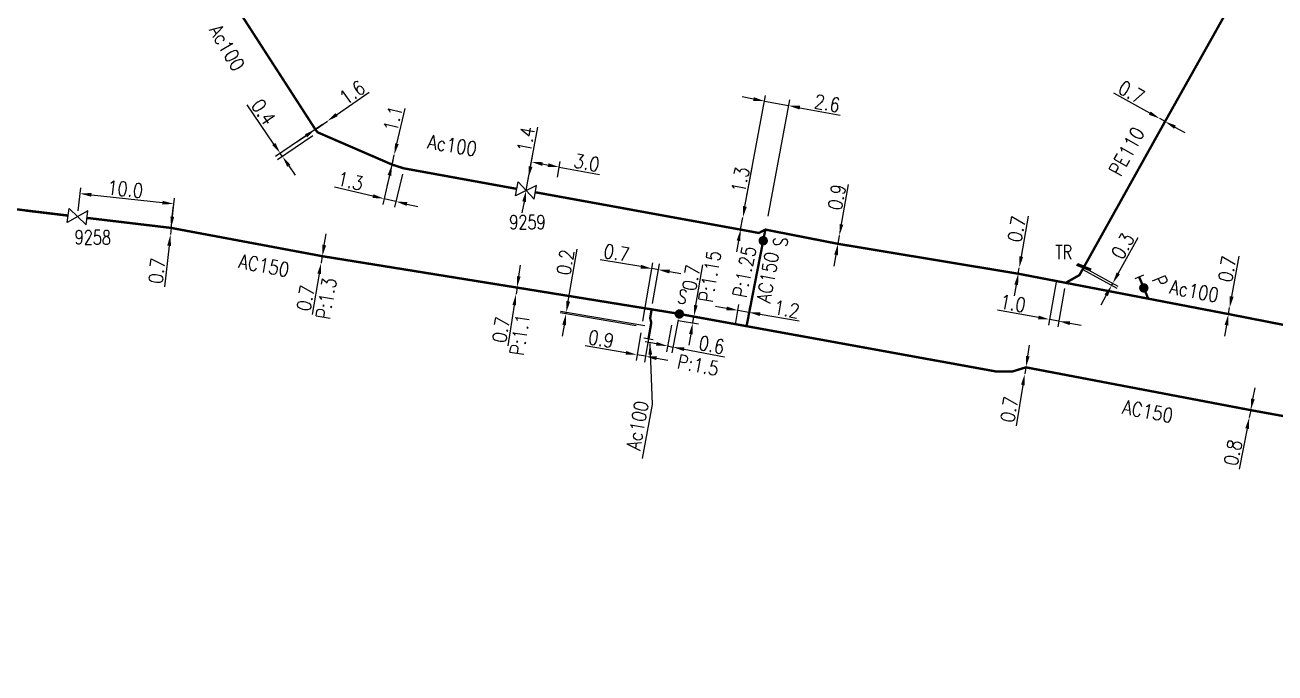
# Model space of a CAD drawing. Header units: millimetres. Extents: x 138988 to 140002, y 128990 to 130001.
# Drawn here: x 139695.7 to 139828.3, y 129604.9 to 129673.6 of the extents above; entities that cross this region are included whole.
import ezdxf
from ezdxf.enums import TextEntityAlignment as Align

# ---------------------------------------------------------------- set-up
doc = ezdxf.new("R2010")
doc.units = ezdxf.units.MM
doc.header["$PDMODE"] = 34
doc.linetypes.add('L_25_AP', pattern=[2000, 1000, 1000])
doc.linetypes.add('L_25_PE', pattern=[2000, 1000, 1000])
doc.layers.get('0').update_dxf_attribs({"linetype": 'CONTINUOUS'})
doc.layers.get('Defpoints').update_dxf_attribs({"linetype": 'CONTINUOUS'})
for name, color, linetype in [('L_150', 1, 'CONTINUOUS'), ('L_300', 7, 'CONTINUOUS'), ('L_340', 7, 'CONTINUOUS')]:
    doc.layers.add(name, color=color, linetype=linetype)
doc.styles.add('G_ROMANS', font='ROMANS.SHX', dxfattribs={"width": 0.75})
doc.styles.get("Standard").update_dxf_attribs({"font": 'romans.shx', "width": 0.85})
doc.dimstyles.get("Standard").update_dxf_attribs({"dimtxt": 1.5, "dimasz": 1.2, "dimexe": 0.625, "dimexo": 0.625, "dimgap": 0.25, "dimtad": 1, "dimdec": 1, "dimzin": 0, "dimdsep": 46, "dimtxsty": 'Standard', "dimcen": -0.5, "dimadec": 0, "dimazin": 0, "dimtfac": 1, "dimtdec": 1, "dimtmove": 0, "dimatfit": 3, "dimfxl": 0, "dimtolj": 1, "dimtzin": 0, "dimarcsym": 0})

# ---------------------------------------------------------------- blocks, each defined once
blk = doc.blocks.new('*D254')
at = {"layer": 'Defpoints', "color": 0, "linetype": 'Continuous', "transparency": 16777216}
for p in [(139711.09, 129651.38), (139711.09, 129651.38), (139711.16, 129652.08)]:
    blk.add_point(p, dxfattribs=at)
at = {"layer": 'L_150', "color": 0, "linetype": 'Continuous', "lineweight": -2, "transparency": 16777216}
for p, q in [((139711.29, 129653.27), (139711.43, 129654.46)), ((139711.16, 129652.08), (139711.09, 129651.38)), ((139710.95, 129650.19), (139710.47, 129645.84))]:
    blk.add_line(p, q, dxfattribs=at)
at = {"layer": 'L_150', "color": 0, "linetype": 'Continuous', "transparency": 16777216}
for points in [[(139711.09, 129653.29), (139711.49, 129653.25), (139711.16, 129652.08)], [(139710.75, 129650.21), (139711.15, 129650.17), (139711.09, 129651.38)]]:
    blk.add_solid(points, dxfattribs=at)
at = {"layer": 'L_150', "color": 0, "linetype": 'Continuous', "transparency": 16777216, "insert": (139709.65, 129647.53), "char_height": 1.5, "attachment_point": 5, "rotation": 83.7044}
blk.add_mtext('\\A1;0.7', dxfattribs=at)
blk = doc.blocks.new('*D255')
at = {"layer": 'Defpoints', "color": 0, "linetype": 'Continuous', "transparency": 16777216}
for p in [(139711.44, 129654.63), (139701.23, 129653.26), (139711.09, 129651.38)]:
    blk.add_point(p, dxfattribs=at)
at = {"layer": 'L_300', "color": 0, "linetype": 'Continuous', "lineweight": -2, "transparency": 16777216}
for p, q in [((139701.3, 129653.88), (139701.57, 129656.34)), ((139702.7, 129655.59), (139710.25, 129654.76)), ((139711.15, 129652), (139711.51, 129655.25))]:
    blk.add_line(p, q, dxfattribs=at)
at = {"layer": 'L_300', "color": 0, "linetype": 'Continuous', "transparency": 16777216}
for points in [[(139702.72, 129655.79), (139702.67, 129655.39), (139701.5, 129655.72)], [(139710.27, 129654.96), (139710.23, 129654.56), (139711.44, 129654.63)]]:
    blk.add_solid(points, dxfattribs=at)
at = {"layer": 'L_300', "color": 0, "linetype": 'Continuous', "transparency": 16777216, "insert": (139706.29, 129656.2), "char_height": 1.5, "attachment_point": 5, "rotation": 353.7044}
blk.add_mtext('\\A1;10.0', dxfattribs=at)
blk = doc.blocks.new('*D256')
at = {"layer": 'Defpoints', "color": 0, "linetype": 'Continuous', "transparency": 16777216}
for p in [(139747.77, 129645.06), (139747.77, 129645.06), (139747.88, 129645.75)]:
    blk.add_point(p, dxfattribs=at)
at = {"layer": 'L_150', "color": 0, "linetype": 'Continuous', "lineweight": -2, "transparency": 16777216}
for p, q in [((139748.06, 129646.94), (139748.25, 129648.13)), ((139747.88, 129645.75), (139747.77, 129645.06)), ((139747.58, 129643.88), (139746.91, 129639.56))]:
    blk.add_line(p, q, dxfattribs=at)
at = {"layer": 'L_150', "color": 0, "linetype": 'Continuous', "transparency": 16777216}
for points in [[(139747.86, 129646.97), (139748.26, 129646.91), (139747.88, 129645.75)], [(139747.39, 129643.91), (139747.78, 129643.85), (139747.77, 129645.06)]]:
    blk.add_solid(points, dxfattribs=at)
at = {"layer": 'L_150', "color": 0, "linetype": 'Continuous', "transparency": 16777216, "insert": (139746.17, 129641.28), "char_height": 1.5, "attachment_point": 5, "rotation": 81.1233}
blk.add_mtext('\\A1;0.7', dxfattribs=at)
blk = doc.blocks.new('*D257')
at = {"layer": 'Defpoints', "color": 0, "linetype": 'Continuous', "transparency": 16777216}
for p in [(139764.39, 129642.37), (139766.09, 129642.79), (139766.53, 129642)]:
    blk.add_point(p, dxfattribs=at)
at = {"layer": 'L_150', "color": 0, "linetype": 'Continuous', "lineweight": -2, "transparency": 16777216}
for p, q in [((139766.86, 129643.87), (139767.6, 129648.18)), ((139765, 129642.26), (139767.15, 129641.89)), ((139766.53, 129642), (139766.65, 129642.69)), ((139766.71, 129642.68), (139767.27, 129642.58)), ((139766.33, 129640.82), (139766.13, 129639.63))]:
    blk.add_line(p, q, dxfattribs=at)
at = {"layer": 'L_150', "color": 0, "linetype": 'Continuous', "transparency": 16777216}
for points in [[(139766.66, 129643.9), (139767.05, 129643.84), (139766.65, 129642.69)], [(139766.13, 129640.85), (139766.53, 129640.78), (139766.53, 129642)]]:
    blk.add_solid(points, dxfattribs=at)
at = {"layer": 'L_150', "color": 0, "linetype": 'Continuous', "transparency": 16777216, "insert": (139766.35, 129646.79), "char_height": 1.5, "attachment_point": 5, "rotation": 80.2026}
blk.add_mtext('\\A1;0.7', dxfattribs=at)
blk = doc.blocks.new('*D258')
at = {"layer": 'Defpoints', "color": 0, "linetype": 'Continuous', "transparency": 16777216}
for p in [(139762.2, 129647.76), (139762.17, 129643.44), (139761.13, 129641.58)]:
    blk.add_point(p, dxfattribs=at)
at = {"layer": 'L_150', "color": 0, "linetype": 'Continuous', "lineweight": -2, "transparency": 16777216}
for p, q in [((139761.02, 129647.97), (139756.71, 129648.71)), ((139761.24, 129642.19), (139762.31, 129648.38)), ((139762.89, 129647.64), (139762.2, 129647.76)), ((139762.27, 129644.06), (139763, 129648.26)), ((139764.08, 129647.44), (139765.26, 129647.24))]:
    blk.add_line(p, q, dxfattribs=at)
at = {"layer": 'L_150', "color": 0, "linetype": 'Continuous', "transparency": 16777216}
for points in [[(139761.05, 129648.16), (139760.99, 129647.77), (139762.2, 129647.76)], [(139764.11, 129647.64), (139764.04, 129647.24), (139762.89, 129647.64)]]:
    blk.add_solid(points, dxfattribs=at)
at = {"layer": 'L_150', "color": 0, "linetype": 'Continuous', "transparency": 16777216, "insert": (139758.45, 129649.43), "char_height": 1.5, "attachment_point": 5, "rotation": 350.1885}
blk.add_mtext('\\A1;0.7', dxfattribs=at)
blk = doc.blocks.new('*D259')
at = {"layer": 'Defpoints', "color": 0, "linetype": 'Continuous', "transparency": 16777216}
for p in [(139761.13, 129641.57), (139762.05, 129641.57), (139760.62, 129638.62)]:
    blk.add_point(p, dxfattribs=at)
at = {"layer": 'L_340', "color": 0, "linetype": 'Continuous', "lineweight": -2, "transparency": 16777216}
for p, q in [((139761.03, 129640.96), (139760.52, 129638)), ((139761.94, 129640.95), (139761.4, 129637.85)), ((139759.44, 129638.82), (139755.1, 129639.57)), ((139761.51, 129638.47), (139760.62, 129638.62)), ((139762.69, 129638.26), (139763.87, 129638.06))]:
    blk.add_line(p, q, dxfattribs=at)
at = {"layer": 'L_340', "color": 0, "linetype": 'Continuous', "transparency": 16777216}
for points in [[(139759.47, 129639.02), (139759.41, 129638.63), (139760.62, 129638.62)], [(139762.73, 129638.46), (139762.66, 129638.06), (139761.51, 129638.47)]]:
    blk.add_solid(points, dxfattribs=at)
at = {"layer": 'L_340', "color": 0, "linetype": 'Continuous', "transparency": 16777216, "insert": (139756.81, 129640.29), "char_height": 1.5, "attachment_point": 5, "rotation": 350.1885}
blk.add_mtext('\\A1;0.9', dxfattribs=at)
blk = doc.blocks.new('*D260')
at = {"layer": 'Defpoints', "color": 0, "linetype": 'Continuous', "transparency": 16777216}
for p in [(139753.08, 129642.97), (139761.13, 129641.57), (139762.05, 129641.57)]:
    blk.add_point(p, dxfattribs=at)
at = {"layer": 'L_340', "color": 0, "linetype": 'Continuous', "lineweight": -2, "transparency": 16777216}
for p, q in [((139753.31, 129644.3), (139754.27, 129649.83)), ((139760.52, 129641.68), (139752.47, 129643.07)), ((139761.43, 129641.68), (139752.49, 129643.22)), ((139753.08, 129642.97), (139753.11, 129643.11)), ((139752.88, 129641.78), (139752.67, 129640.6))]:
    blk.add_line(p, q, dxfattribs=at)
at = {"layer": 'L_340', "color": 0, "linetype": 'Continuous', "transparency": 16777216}
for points in [[(139753.12, 129644.33), (139753.51, 129644.26), (139753.11, 129643.11)], [(139752.68, 129641.82), (139753.08, 129641.75), (139753.08, 129642.97)]]:
    blk.add_solid(points, dxfattribs=at)
at = {"layer": 'L_340', "color": 0, "linetype": 'Continuous', "transparency": 16777216, "insert": (139753.01, 129648.44), "char_height": 1.5, "attachment_point": 5, "rotation": 80.1885}
blk.add_mtext('\\A1;0.2', dxfattribs=at)
blk = doc.blocks.new('*D261')
at = {"layer": 'Defpoints', "color": 0, "linetype": 'Continuous', "transparency": 16777216}
for p in [(139764.39, 129642.37), (139765.11, 129642.95), (139763.84, 129639.56)]:
    blk.add_point(p, dxfattribs=at)
at = {"layer": 'L_300', "color": 0, "linetype": 'Continuous', "lineweight": -2, "transparency": 16777216}
for p, q in [((139764.99, 129642.34), (139764.31, 129638.83)), ((139764.27, 129641.76), (139763.73, 129638.94)), ((139762.67, 129639.78), (139761.49, 129640.01)), ((139763.84, 129639.56), (139764.43, 129639.44)), ((139765.61, 129639.21), (139769.9, 129638.39))]:
    blk.add_line(p, q, dxfattribs=at)
at = {"layer": 'L_300', "color": 0, "linetype": 'Continuous', "transparency": 16777216}
for points in [[(139762.7, 129639.98), (139762.63, 129639.59), (139763.84, 129639.56)], [(139765.65, 129639.41), (139765.57, 129639.02), (139764.43, 129639.44)]]:
    blk.add_solid(points, dxfattribs=at)
at = {"layer": 'L_300', "color": 0, "linetype": 'Continuous', "transparency": 16777216, "insert": (139768.54, 129639.67), "char_height": 1.5, "attachment_point": 5, "rotation": 349.0834}
blk.add_mtext('\\A1;0.6', dxfattribs=at)
blk = doc.blocks.new('*D262')
at = {"layer": 'Defpoints', "color": 0, "linetype": 'Continuous', "transparency": 16777216}
for p in [(139771.31, 129643.34), (139770.95, 129641.24), (139772.24, 129641.65)]:
    blk.add_point(p, dxfattribs=at)
at = {"layer": 'L_150', "color": 0, "linetype": 'Continuous', "lineweight": -2, "transparency": 16777216}
for p, q in [((139770.13, 129643.54), (139768.95, 129643.75)), ((139771.06, 129641.85), (139771.42, 129643.95)), ((139771.31, 129643.34), (139772.5, 129643.13)), ((139772.35, 129642.26), (139772.6, 129643.75)), ((139773.68, 129642.93), (139777.81, 129642.22))]:
    blk.add_line(p, q, dxfattribs=at)
at = {"layer": 'L_150', "color": 0, "linetype": 'Continuous', "transparency": 16777216}
for points in [[(139770.16, 129643.74), (139770.1, 129643.35), (139771.31, 129643.34)], [(139773.71, 129643.13), (139773.64, 129642.73), (139772.5, 129643.13)]]:
    blk.add_solid(points, dxfattribs=at)
at = {"layer": 'L_150', "color": 0, "linetype": 'Continuous', "transparency": 16777216, "insert": (139776.5, 129643.46), "char_height": 1.5, "attachment_point": 5, "rotation": 350.2046}
blk.add_mtext('\\A1;1.2', dxfattribs=at)
blk = doc.blocks.new('*D263')
at = {"layer": 'Defpoints', "color": 0, "linetype": 'Continuous', "transparency": 16777216}
for p in [(139774.15, 129665.53), (139771.85, 129653.18), (139774.41, 129652.7)]:
    blk.add_point(p, dxfattribs=at)
at = {"layer": 'L_150', "color": 0, "linetype": 'Continuous', "lineweight": -2, "transparency": 16777216}
for p, q in [((139772.97, 129665.75), (139771.79, 129665.97)), ((139771.96, 129653.79), (139774.27, 129666.14)), ((139774.15, 129665.53), (139776.71, 129665.05)), ((139774.52, 129653.32), (139776.82, 129665.67)), ((139777.89, 129664.83), (139782.19, 129664.03))]:
    blk.add_line(p, q, dxfattribs=at)
at = {"layer": 'L_150', "color": 0, "linetype": 'Continuous', "transparency": 16777216}
for points in [[(139773.01, 129665.95), (139772.94, 129665.55), (139774.15, 129665.53)], [(139777.93, 129665.03), (139777.85, 129664.64), (139776.71, 129665.05)]]:
    blk.add_solid(points, dxfattribs=at)
at = {"layer": 'L_150', "color": 0, "linetype": 'Continuous', "transparency": 16777216, "insert": (139780.81, 129665.3), "char_height": 1.5, "attachment_point": 5, "rotation": 349.4371}
blk.add_mtext('\\A1;2.6', dxfattribs=at)
blk = doc.blocks.new('*D264')
at = {"layer": 'Defpoints', "color": 0, "linetype": 'Continuous', "transparency": 16777216}
for p in [(139771.85, 129653.18), (139771.85, 129653.18), (139771.61, 129651.9)]:
    blk.add_point(p, dxfattribs=at)
at = {"layer": 'L_150', "color": 0, "linetype": 'Continuous', "lineweight": -2, "transparency": 16777216}
for p, q in [((139772.07, 129654.36), (139772.84, 129658.48)), ((139771.61, 129651.9), (139771.85, 129653.18)), ((139771.39, 129650.72), (139771.17, 129649.54))]:
    blk.add_line(p, q, dxfattribs=at)
at = {"layer": 'L_150', "color": 0, "linetype": 'Continuous', "transparency": 16777216}
for points in [[(139771.87, 129654.4), (139772.27, 129654.32), (139771.85, 129653.18)], [(139771.2, 129650.76), (139771.59, 129650.68), (139771.61, 129651.9)]]:
    blk.add_solid(points, dxfattribs=at)
at = {"layer": 'L_150', "color": 0, "linetype": 'Continuous', "transparency": 16777216, "insert": (139771.58, 129657.19), "char_height": 1.5, "attachment_point": 5, "rotation": 79.444}
blk.add_mtext('\\A1;1.3', dxfattribs=at)
blk = doc.blocks.new('*D265')
at = {"layer": 'Defpoints', "color": 0, "linetype": 'Continuous', "transparency": 16777216}
for p in [(139782.1, 129651.28), (139782.1, 129651.28), (139781.95, 129650.39)]:
    blk.add_point(p, dxfattribs=at)
at = {"layer": 'L_150', "color": 0, "linetype": 'Continuous', "lineweight": -2, "transparency": 16777216}
for p, q in [((139782.32, 129652.46), (139783.08, 129656.7)), ((139781.95, 129650.39), (139782.1, 129651.28)), ((139781.73, 129649.21), (139781.52, 129648.03))]:
    blk.add_line(p, q, dxfattribs=at)
at = {"layer": 'L_150', "color": 0, "linetype": 'Continuous', "transparency": 16777216}
for points in [[(139782.12, 129652.49), (139782.51, 129652.42), (139782.1, 129651.28)], [(139781.54, 129649.25), (139781.93, 129649.17), (139781.95, 129650.39)]]:
    blk.add_solid(points, dxfattribs=at)
at = {"layer": 'L_150', "color": 0, "linetype": 'Continuous', "transparency": 16777216, "insert": (139781.82, 129655.35), "char_height": 1.5, "attachment_point": 5, "rotation": 79.851}
blk.add_mtext('\\A1;0.9', dxfattribs=at)
blk = doc.blocks.new('*D266')
at = {"layer": 'Defpoints', "color": 0, "linetype": 'Continuous', "transparency": 16777216}
for p in [(139801.89, 129637.29), (139801.77, 129636.6), (139801.77, 129636.6)]:
    blk.add_point(p, dxfattribs=at)
at = {"layer": 'L_150', "color": 0, "linetype": 'Continuous', "lineweight": -2, "transparency": 16777216}
for p, q in [((139802.09, 129638.47), (139802.28, 129639.65)), ((139801.89, 129637.29), (139801.77, 129636.6)), ((139801.58, 129635.41), (139800.86, 129631.1))]:
    blk.add_line(p, q, dxfattribs=at)
at = {"layer": 'L_150', "color": 0, "linetype": 'Continuous', "transparency": 16777216}
for points in [[(139801.89, 129638.5), (139802.28, 129638.44), (139801.89, 129637.29)], [(139801.38, 129635.45), (139801.77, 129635.38), (139801.77, 129636.6)]]:
    blk.add_solid(points, dxfattribs=at)
at = {"layer": 'L_150', "color": 0, "linetype": 'Continuous', "transparency": 16777216, "insert": (139800.13, 129632.83), "char_height": 1.5, "attachment_point": 5, "rotation": 80.5377}
blk.add_mtext('\\A1;0.7', dxfattribs=at)
blk = doc.blocks.new('*D267')
at = {"layer": 'Defpoints', "color": 0, "linetype": 'Continuous', "transparency": 16777216}
for p in [(139825.76, 129632.75), (139825.6, 129631.97), (139825.6, 129631.97)]:
    blk.add_point(p, dxfattribs=at)
at = {"layer": 'L_150', "color": 0, "linetype": 'Continuous', "lineweight": -2, "transparency": 16777216}
for p, q in [((139825.99, 129633.93), (139826.22, 129635.11)), ((139825.76, 129632.75), (139825.6, 129631.97)), ((139825.38, 129630.79), (139824.54, 129626.5))]:
    blk.add_line(p, q, dxfattribs=at)
at = {"layer": 'L_150', "color": 0, "linetype": 'Continuous', "transparency": 16777216}
for points in [[(139825.79, 129633.97), (139826.18, 129633.89), (139825.76, 129632.75)], [(139825.18, 129630.83), (139825.57, 129630.75), (139825.6, 129631.97)]]:
    blk.add_solid(points, dxfattribs=at)
at = {"layer": 'L_150', "color": 0, "linetype": 'Continuous', "transparency": 16777216, "insert": (139823.86, 129628.24), "char_height": 1.5, "attachment_point": 5, "rotation": 79.0069}
blk.add_mtext('\\A1;0.8', dxfattribs=at)
blk = doc.blocks.new('*D268')
at = {"layer": 'Defpoints', "color": 0, "linetype": 'Continuous', "transparency": 16777216}
for p in [(139801.19, 129647.86), (139801.19, 129647.86), (139801.08, 129647.22)]:
    blk.add_point(p, dxfattribs=at)
at = {"layer": 'L_150', "color": 0, "linetype": 'Continuous', "lineweight": -2, "transparency": 16777216}
for p, q in [((139801.41, 129649.04), (139802.18, 129653.34)), ((139801.08, 129647.22), (139801.19, 129647.86)), ((139800.87, 129646.04), (139800.66, 129644.86))]:
    blk.add_line(p, q, dxfattribs=at)
at = {"layer": 'L_150', "color": 0, "linetype": 'Continuous', "transparency": 16777216}
for points in [[(139801.21, 129649.08), (139801.6, 129649), (139801.19, 129647.86)], [(139800.67, 129646.07), (139801.07, 129646), (139801.08, 129647.22)]]:
    blk.add_solid(points, dxfattribs=at)
at = {"layer": 'L_150', "color": 0, "linetype": 'Continuous', "transparency": 16777216, "insert": (139800.91, 129651.96), "char_height": 1.5, "attachment_point": 5, "rotation": 79.8532}
blk.add_mtext('\\A1;0.7', dxfattribs=at)
blk = doc.blocks.new('*D269')
at = {"layer": 'Defpoints', "color": 0, "linetype": 'Continuous', "transparency": 16777216}
for p in [(139823.52, 129643.62), (139823.52, 129643.62), (139823.4, 129642.94)]:
    blk.add_point(p, dxfattribs=at)
at = {"layer": 'L_150', "color": 0, "linetype": 'Continuous', "lineweight": -2, "transparency": 16777216}
for p, q in [((139823.74, 129644.8), (139824.53, 129649.1)), ((139823.4, 129642.94), (139823.52, 129643.62)), ((139823.18, 129641.76), (139822.96, 129640.58))]:
    blk.add_line(p, q, dxfattribs=at)
at = {"layer": 'L_150', "color": 0, "linetype": 'Continuous', "transparency": 16777216}
for points in [[(139823.54, 129644.84), (139823.94, 129644.77), (139823.52, 129643.62)], [(139822.98, 129641.79), (139823.38, 129641.72), (139823.4, 129642.94)]]:
    blk.add_solid(points, dxfattribs=at)
at = {"layer": 'L_150', "color": 0, "linetype": 'Continuous', "transparency": 16777216, "insert": (139823.26, 129647.72), "char_height": 1.5, "attachment_point": 5, "rotation": 79.5834}
blk.add_mtext('\\A1;0.7', dxfattribs=at)
blk = doc.blocks.new('*D272')
at = {"layer": 'Defpoints', "color": 0, "linetype": 'Continuous', "transparency": 16777216}
for p in [(139727.75, 129663.41), (139727.75, 129663.41), (139726.47, 129662.53)]:
    blk.add_point(p, dxfattribs=at)
at = {"layer": 'L_150', "color": 0, "linetype": 'Continuous', "lineweight": -2, "transparency": 16777216}
for p, q in [((139728.73, 129664.09), (139732.18, 129666.47)), ((139726.47, 129662.53), (139727.75, 129663.41)), ((139725.48, 129661.85), (139724.49, 129661.17))]:
    blk.add_line(p, q, dxfattribs=at)
at = {"layer": 'L_150', "color": 0, "linetype": 'Continuous', "transparency": 16777216}
for points in [[(139728.62, 129664.26), (139728.85, 129663.93), (139727.75, 129663.41)], [(139725.37, 129662.02), (139725.59, 129661.69), (139726.47, 129662.53)]]:
    blk.add_solid(points, dxfattribs=at)
at = {"layer": 'L_150', "color": 0, "linetype": 'Continuous', "transparency": 16777216, "insert": (139730.39, 129666.44), "char_height": 1.5, "attachment_point": 5, "rotation": 34.5568}
blk.add_mtext('\\A1;1.6', dxfattribs=at)
blk = doc.blocks.new('*D276')
at = {"layer": 'Defpoints', "color": 0, "linetype": 'Continuous', "transparency": 16777216}
for p in [(139752.36, 129658.53), (139752.05, 129656.87), (139748.84, 129656.04)]:
    blk.add_point(p, dxfattribs=at)
at = {"layer": 'L_300', "color": 0, "linetype": 'Continuous', "lineweight": -2, "transparency": 16777216}
for p, q in [((139748.96, 129656.66), (139749.52, 129659.69)), ((139750.59, 129658.86), (139751.18, 129658.75)), ((139752.16, 129657.48), (139752.47, 129659.14)), ((139752.36, 129658.53), (139756.65, 129657.73))]:
    blk.add_line(p, q, dxfattribs=at)
at = {"layer": 'L_300', "color": 0, "linetype": 'Continuous', "transparency": 16777216}
for points in [[(139750.62, 129659.05), (139750.55, 129658.66), (139749.41, 129659.08)], [(139751.21, 129658.94), (139751.14, 129658.55), (139752.36, 129658.53)]]:
    blk.add_solid(points, dxfattribs=at)
at = {"layer": 'L_300', "color": 0, "linetype": 'Continuous', "transparency": 16777216, "insert": (139755.28, 129659), "char_height": 1.5, "attachment_point": 5, "rotation": 349.444}
blk.add_mtext('\\A1;3.0', dxfattribs=at)
blk = doc.blocks.new('*D277')
at = {"layer": 'Defpoints', "color": 0, "linetype": 'Continuous', "transparency": 16777216}
for p in [(139749.1, 129657.42), (139749.1, 129657.42), (139748.84, 129656.04)]:
    blk.add_point(p, dxfattribs=at)
at = {"layer": 'L_300', "color": 0, "linetype": 'Continuous', "lineweight": -2, "transparency": 16777216}
for p, q in [((139749.32, 129658.6), (139750.1, 129662.78)), ((139748.84, 129656.04), (139749.1, 129657.42)), ((139748.62, 129654.86), (139748.4, 129653.68))]:
    blk.add_line(p, q, dxfattribs=at)
at = {"layer": 'L_300', "color": 0, "linetype": 'Continuous', "transparency": 16777216}
for points in [[(139749.12, 129658.63), (139749.52, 129658.56), (139749.1, 129657.42)], [(139748.43, 129654.9), (139748.82, 129654.83), (139748.84, 129656.04)]]:
    blk.add_solid(points, dxfattribs=at)
at = {"layer": 'L_300', "color": 0, "linetype": 'Continuous', "transparency": 16777216, "insert": (139748.83, 129661.46), "char_height": 1.5, "attachment_point": 5, "rotation": 79.444}
blk.add_mtext('\\A1;1.4', dxfattribs=at)
blk = doc.blocks.new('*D278')
at = {"layer": 'Defpoints', "color": 0, "linetype": 'Continuous', "transparency": 16777216}
for p in [(139734.85, 129659.84), (139734.85, 129659.84), (139734.61, 129658.81)]:
    blk.add_point(p, dxfattribs=at)
at = {"layer": 'L_150', "color": 0, "linetype": 'Continuous', "lineweight": -2, "transparency": 16777216}
for p, q in [((139735.12, 129661), (139736, 129664.73)), ((139734.61, 129658.81), (139734.85, 129659.84)), ((139734.34, 129657.65), (139734.06, 129656.48))]:
    blk.add_line(p, q, dxfattribs=at)
at = {"layer": 'L_150', "color": 0, "linetype": 'Continuous', "transparency": 16777216}
for points in [[(139734.93, 129661.05), (139735.32, 129660.96), (139734.85, 129659.84)], [(139734.14, 129657.69), (139734.53, 129657.6), (139734.61, 129658.81)]]:
    blk.add_solid(points, dxfattribs=at)
at = {"layer": 'L_150', "color": 0, "linetype": 'Continuous', "transparency": 16777216, "insert": (139734.72, 129663.68), "char_height": 1.5, "attachment_point": 5, "rotation": 76.8038}
blk.add_mtext('\\A1;1.1', dxfattribs=at)
blk = doc.blocks.new('*D279')
at = {"layer": 'Defpoints', "color": 0, "linetype": 'Continuous', "transparency": 16777216}
for p in [(139734.85, 129659.84), (139735.85, 129658.4), (139733.76, 129655.18)]:
    blk.add_point(p, dxfattribs=at)
at = {"layer": 'L_150', "color": 0, "linetype": 'Continuous', "lineweight": -2, "transparency": 16777216}
for p, q in [((139734.71, 129659.23), (139733.62, 129654.57)), ((139735.71, 129657.79), (139734.88, 129654.28)), ((139732.59, 129655.46), (139728.51, 129656.41)), ((139735.02, 129654.89), (139733.76, 129655.18)), ((139736.19, 129654.61), (139737.36, 129654.34))]:
    blk.add_line(p, q, dxfattribs=at)
at = {"layer": 'L_150', "color": 0, "linetype": 'Continuous', "transparency": 16777216}
for points in [[(139732.64, 129655.65), (139732.54, 129655.26), (139733.76, 129655.18)], [(139736.24, 129654.81), (139736.15, 129654.42), (139735.02, 129654.89)]]:
    blk.add_solid(points, dxfattribs=at)
at = {"layer": 'L_150', "color": 0, "linetype": 'Continuous', "transparency": 16777216, "insert": (139730.19, 129657.05), "char_height": 1.5, "attachment_point": 5, "rotation": 346.8065}
blk.add_mtext('\\A1;1.3', dxfattribs=at)
blk = doc.blocks.new('*D280')
at = {"layer": 'Defpoints', "color": 0, "linetype": 'Continuous', "transparency": 16777216}
for p in [(139727.75, 129663.41), (139726.71, 129662.22), (139722.75, 129659.99)]:
    blk.add_point(p, dxfattribs=at)
at = {"layer": 'L_150', "color": 0, "linetype": 'Continuous', "lineweight": -2, "transparency": 16777216}
for p, q in [((139722.07, 129660.98), (139719.23, 129665.14)), ((139727.23, 129663.06), (139722.24, 129659.64)), ((139726.19, 129661.86), (139722.46, 129659.31)), ((139722.98, 129659.66), (139722.75, 129659.99)), ((139723.66, 129658.67), (139724.33, 129657.68))]:
    blk.add_line(p, q, dxfattribs=at)
at = {"layer": 'L_150', "color": 0, "linetype": 'Continuous', "transparency": 16777216}
for points in [[(139722.24, 129661.09), (139721.91, 129660.87), (139722.75, 129659.99)], [(139723.82, 129658.78), (139723.49, 129658.56), (139722.98, 129659.66)]]:
    blk.add_solid(points, dxfattribs=at)
at = {"layer": 'L_150', "color": 0, "linetype": 'Continuous', "transparency": 16777216, "insert": (139720.96, 129664.37), "char_height": 1.5, "attachment_point": 5, "rotation": 304.4071}
blk.add_mtext('\\A1;0.4', dxfattribs=at)
blk = doc.blocks.new('*D281')
at = {"layer": 'Defpoints', "color": 0, "linetype": 'Continuous', "transparency": 16777216}
for p in [(139727.21, 129649.08), (139727.09, 129648.39), (139727.09, 129648.39)]:
    blk.add_point(p, dxfattribs=at)
at = {"layer": 'L_150', "color": 0, "linetype": 'Continuous', "lineweight": -2, "transparency": 16777216}
for p, q in [((139727.42, 129650.26), (139727.62, 129651.45)), ((139727.21, 129649.08), (139727.09, 129648.39)), ((139726.89, 129647.21), (139726.14, 129642.9))]:
    blk.add_line(p, q, dxfattribs=at)
at = {"layer": 'L_150', "color": 0, "linetype": 'Continuous', "transparency": 16777216}
for points in [[(139727.22, 129650.3), (139727.62, 129650.23), (139727.21, 129649.08)], [(139726.69, 129647.24), (139727.08, 129647.18), (139727.09, 129648.39)]]:
    blk.add_solid(points, dxfattribs=at)
at = {"layer": 'L_150', "color": 0, "linetype": 'Continuous', "transparency": 16777216, "insert": (139725.43, 129644.64), "char_height": 1.5, "attachment_point": 5, "rotation": 80.1439}
blk.add_mtext('\\A1;0.7', dxfattribs=at)
blk = doc.blocks.new('*D282')
at = {"layer": 'Defpoints', "color": 0, "linetype": 'Continuous', "transparency": 16777216}
for p in [(139805.25, 129647.13), (139806.11, 129646.25), (139804.4, 129642.37)]:
    blk.add_point(p, dxfattribs=at)
at = {"layer": 'L_150', "color": 0, "linetype": 'Continuous', "lineweight": -2, "transparency": 16777216}
for p, q in [((139805.14, 129646.52), (139804.29, 129641.75)), ((139806, 129645.64), (139805.27, 129641.58)), ((139803.22, 129642.58), (139798.87, 129643.36)), ((139805.39, 129642.19), (139804.4, 129642.37)), ((139806.57, 129641.98), (139807.75, 129641.77))]:
    blk.add_line(p, q, dxfattribs=at)
at = {"layer": 'L_150', "color": 0, "linetype": 'Continuous', "transparency": 16777216}
for points in [[(139803.25, 129642.78), (139803.18, 129642.38), (139804.4, 129642.37)], [(139806.6, 129642.18), (139806.53, 129641.78), (139805.39, 129642.19)]]:
    blk.add_solid(points, dxfattribs=at)
at = {"layer": 'L_150', "color": 0, "linetype": 'Continuous', "transparency": 16777216, "insert": (139800.52, 129644.08), "char_height": 1.5, "attachment_point": 5, "rotation": 349.8455}
blk.add_mtext('\\A1;1.0', dxfattribs=at)
blk = doc.blocks.new('L_300_11')
at = {"color": 0, "linetype": 'Continuous', "const_width": 0.497, "flags": 128}
blk.add_lwpolyline([(-0.25, 0, 1), (0.25, 0, 1)], format="xyb", close=True, dxfattribs=at)
at = {"color": 0, "linetype": 'Continuous', "style": 'G_ROMANS', "width": 0.75}
blk.add_text('S', height=1.5, dxfattribs=at).set_placement((0, 1.85), align=Align.MIDDLE)
at = {"color": 0, "linetype": 'Continuous', "width": 0.75, "flags": 3}
for tag, p in [('DEF_LEG', (0, -5)), ('DEF_COUP', (0, -7.5)), ('DEF_TYPE', (0, -10))]:
    blk.add_attdef(tag, text='', height=1.2, dxfattribs=at).set_placement(p, align=Align.MIDDLE)
blk = doc.blocks.new('L_300_03')
at = {"color": 0, "linetype": 'Continuous', "flags": 128}
blk.add_lwpolyline([(-1, 0.75), (1, -0.75), (1, 0.75), (-1, -0.75), (-1, 0.75)], dxfattribs=at)
at = {"color": 0, "linetype": 'Continuous', "width": 0.75}
blk.add_attdef('NUM', text='', height=1.5, dxfattribs=at).set_placement((0, 2.1), align=Align.MIDDLE_CENTER)
at = {"color": 0, "linetype": 'Continuous', "width": 0.75, "flags": 3}
for tag, p in [('DEF_LEG', (0, -5)), ('DEF_COUP', (0, -7.5)), ('DEF_TYPE', (0, -10))]:
    blk.add_attdef(tag, text='', height=1.2, dxfattribs=at).set_placement(p, align=Align.MIDDLE)
blk = doc.blocks.new('L_340_07')
at = {"color": 0, "linetype": 'Continuous', "const_width": 0.25, "flags": 128}
blk.add_lwpolyline([(0, 0), (1.25, 0)], dxfattribs=at)
at = {"color": 0, "linetype": 'Continuous', "flags": 128}
blk.add_lwpolyline([(1.25, -0.5), (1.25, 0.5)], dxfattribs=at)
at = {"color": 0, "linetype": 'Continuous', "style": 'G_ROMANS', "width": 0.75, "flags": 3}
for tag, p in [('DEF_LEG', (0.72, -3.47)), ('DEF_COUP', (0.72, -5.97)), ('DEF_TYPE', (0.72, -8.47))]:
    blk.add_attdef(tag, text='', height=1.2, dxfattribs=at).set_placement(p, align=Align.MIDDLE)
blk = doc.blocks.new('*D452')
at = {"layer": 'Defpoints', "color": 0, "linetype": 'Continuous', "transparency": 16777216}
for p in [(139816.1, 129663.68), (139816.1, 129663.68), (139816.66, 129663.36)]:
    blk.add_point(p, dxfattribs=at)
at = {"layer": 'L_150', "color": 0, "linetype": 'Continuous', "lineweight": -2, "transparency": 16777216}
for p, q in [((139815.05, 129664.26), (139811.22, 129666.38)), ((139816.66, 129663.36), (139816.1, 129663.68)), ((139817.71, 129662.78), (139818.76, 129662.2))]:
    blk.add_line(p, q, dxfattribs=at)
at = {"layer": 'L_150', "color": 0, "linetype": 'Continuous', "transparency": 16777216}
for points in [[(139815.14, 129664.43), (139814.95, 129664.08), (139816.1, 129663.68)], [(139817.81, 129662.95), (139817.62, 129662.6), (139816.66, 129663.36)]]:
    blk.add_solid(points, dxfattribs=at)
at = {"layer": 'L_150', "color": 0, "linetype": 'Continuous', "transparency": 16777216, "insert": (139813.09, 129666.48), "char_height": 1.5, "attachment_point": 5, "rotation": 331.0077}
blk.add_mtext('\\A1;0.7', dxfattribs=at)
blk = doc.blocks.new('*D515')
at = {"layer": 'Defpoints', "color": 0, "linetype": 'Continuous', "transparency": 16777216}
for p in [(139807.4, 129647.98), (139808.04, 129647.91), (139810.99, 129645.98)]:
    blk.add_point(p, dxfattribs=at)
at = {"layer": 'L_340', "color": 0, "linetype": 'Continuous', "lineweight": -2, "transparency": 16777216}
for p, q in [((139811.7, 129647.25), (139813.82, 129651.08)), ((139807.94, 129647.67), (139811.54, 129645.68)), ((139808.59, 129647.6), (139811.66, 129645.9)), ((139810.99, 129645.98), (139811.11, 129646.2)), ((139810.41, 129644.93), (139809.83, 129643.88))]:
    blk.add_line(p, q, dxfattribs=at)
at = {"layer": 'L_340', "color": 0, "linetype": 'Continuous', "transparency": 16777216}
for points in [[(139811.52, 129647.35), (139811.87, 129647.16), (139811.11, 129646.2)], [(139810.24, 129645.03), (139810.59, 129644.84), (139810.99, 129645.98)]]:
    blk.add_solid(points, dxfattribs=at)
at = {"layer": 'L_340', "color": 0, "linetype": 'Continuous', "transparency": 16777216, "insert": (139812.17, 129650.17), "char_height": 1.5, "attachment_point": 5, "rotation": 61.0041}
blk.add_mtext('\\A1;0.3', dxfattribs=at)
blk = doc.blocks.new('L_340_19')
at = {"linetype": 'Continuous'}
blk.add_hatch(color=0, dxfattribs=at).paths.add_polyline_path([(0.125, 0.75), (-0.125, 0.75), (-0.125, -0.75), (0.125, -0.75)])
at = {"color": 0, "linetype": 'Continuous'}
blk.add_lwpolyline([(-0.125, 0.75), (0.125, 0.75), (0.125, -0.75), (-0.125, -0.75)], close=True, dxfattribs=at)
at = {"color": 0, "linetype": 'Continuous', "width": 0.75}
for tag, height, flags, p in [('TR', 1.5, 8, (0, 3)), ('DEF_LEG', 1.2, 3, (0, -5)), ('DEF_COUP', 1.2, 3, (0, -7.5)), ('DEF_TYPE', 1.2, 3, (0, -10))]:
    blk.add_attdef(tag, text='', height=height, dxfattribs=dict(at, flags=flags)).set_placement(p, align=Align.MIDDLE)
blk = doc.blocks.new('L_300_12')
at = {"color": 0, "linetype": 'Continuous', "const_width": 0.497, "flags": 128}
blk.add_lwpolyline([(-0.25, 0, 1), (0.25, 0, 1)], format="xyb", close=True, dxfattribs=at)
at = {"color": 0, "linetype": 'Continuous', "style": 'G_ROMANS', "width": 0.75}
blk.add_text('P', height=1.5, dxfattribs=at).set_placement((0, 1.85), align=Align.MIDDLE)
at = {"color": 0, "linetype": 'Continuous', "width": 0.75, "flags": 3}
for tag, p in [('DEF_LEG', (0, -5)), ('DEF_COUP', (0, -7.5)), ('DEF_TYPE', (0, -10))]:
    blk.add_attdef(tag, text='', height=1.2, dxfattribs=at).set_placement(p, align=Align.MIDDLE)

msp = doc.modelspace()

# ---------------------------------------------------------------- linework, layer by layer
at = {"layer": 'L_150', "linetype": 'L_25_PE', "const_width": 0.25, "flags": 128}
for points in [[(139895.25, 129824.2), (139881.35, 129799.05), (139868.57, 129776.13), (139856.85, 129755.1), (139855.05, 129751.86), (139861.71, 129747.98), (139861.89, 129747.88), (139862.41, 129745.86), (139862.07, 129745.25), (139848.88, 129721.7), (139834.66, 129695.67), (139825.39, 129678.9), (139816.66, 129663.36), (139808.04, 129647.91)], [(139695.82, 129653.91), (139700.24, 129653.38)]]:
    msp.add_lwpolyline(points, dxfattribs=at)
at = {"layer": 'L_150', "linetype": 'L_25_AP', "const_width": 0.25, "flags": 128}
for points in [[(139747.86, 129656.22), (139735.85, 129658.4), (139734.61, 129658.8), (139726.71, 129662.22), (139726.47, 129662.53), (139717.32, 129676.69), (139717.32, 129676.69), (139715.76, 129683.78), (139717.46, 129685.64)], [(139863.31, 129635.57), (139860.71, 129636.03), (139840.17, 129639.65), (139823.4, 129642.94), (139801.08, 129647.22), (139781.95, 129650.39), (139774.24, 129651.9), (139773.55, 129651.54), (139771.61, 129651.9), (139749.83, 129655.86)], [(139677.69, 129645.86), (139677.74, 129645.91), (139681.65, 129649.27), (139683.78, 129650.86), (139683.78, 129650.86), (139688.48, 129654.52), (139688.8, 129654.77), (139700.24, 129653.39)], [(139702.23, 129653.14), (139711.16, 129652.08), (139711.16, 129652.08), (139727.21, 129649.08), (139727.21, 129649.08), (139747.88, 129645.75), (139764.51, 129643.06), (139798.73, 129636.85), (139800.46, 129636.85), (139801.89, 129637.29), (139825.76, 129632.75), (139864.03, 129625.77), (139864.03, 129625.77), (139880.76, 129622.17), (139915.49, 129615.9), (139929.55, 129613.05), (139952.59, 129609.05), (139954.35, 129608.72), (139955.81, 129606.27), (139956.71, 129597.94)], [(139772.24, 129641.65), (139774.24, 129651.9)], [(139814.88, 129644.57), (139814.41, 129645.71)], [(139762.05, 129641.57), (139762.13, 129642.04), (139762.01, 129642.52), (139762.17, 129643.44)]]:
    msp.add_lwpolyline(points, dxfattribs=at)
at = {"layer": 'L_150', "linetype": 'L_25_PE', "flags": 128}
msp.add_lwpolyline([(139808.04, 129647.91, 0.25, 0.25, 0), (139808.04, 129647.91, 0.25, 0.25, 0), (139807.57, 129647.07, 0.25, 0.25, 0), (139806.11, 129646.25, 0, 0, 0)], format="xyseb", dxfattribs=at)

# ---------------------------------------------------------------- block references
at = {"layer": 'L_300'}
ref = msp.add_blockref('L_300_03', (139748.84, 129656.04), dxfattribs=dict(at, rotation=349.4440489099983))
ref.add_attrib('NUM', '9259', dxfattribs={"layer": '0', "color": 0, "linetype": 'Continuous', "height": 1.5, "width": 0.75}).set_placement((139748.98, 129652.68), align=Align.MIDDLE_CENTER)
ref = msp.add_blockref('L_300_03', (139701.23, 129653.26), dxfattribs=dict(at, rotation=352.9151309666035))
ref.add_attrib('NUM', '9258', dxfattribs={"layer": '0', "color": 0, "linetype": 'Continuous', "height": 1.5, "rotation": 359.5022, "width": 0.75}).set_placement((139702.85, 129651.08), align=Align.MIDDLE_CENTER)
for name, p, rotation in [('L_300_11', (139774.01, 129650.72), 265.656876803191), ('L_300_12', (139814.41, 129645.71), 292.4796304308808), ('L_300_11', (139765.11, 129642.95), 349.7156215537204)]:
    msp.add_blockref(name, p, dxfattribs=dict(at, rotation=rotation))
at = {"layer": 'L_340'}
ref = msp.add_blockref('L_340_19', (139808.04, 129647.91), dxfattribs=dict(at, rotation=67.87826890819862))
ref.add_attrib('TR', 'TR', dxfattribs={"layer": '0', "color": 0, "linetype": 'Continuous', "height": 1.5, "width": 0.75, "flags": 8}).set_placement((139805.91, 129649.5), align=Align.MIDDLE)
for p, rotation in [((139814.41, 129645.71), 113.1901146025697), ((139762.05, 129641.57), 260.1885059570777)]:
    msp.add_blockref('L_340_07', p, dxfattribs=dict(at, rotation=rotation))

# ---------------------------------------------------------------- texts
at = {"layer": 'L_150', "linetype": 'Continuous', "width": 0.85}
for s, rotation, p in [('Ac100', 300.4257, (139715.12, 129673.08)), ('Ac100', 350.8034, (139738.3, 129660.52)), ('PE110', 61.0041, (139811.92, 129657.44)), ('AC150', 349.458, (139718.23, 129647.85)), ('AC150', 79.7421, (139774.74, 129644.04)), ('Ac100', 349.5693, (139817.05, 129645.12)), ('AC150', 349.4626, (139812.04, 129632.38))]:
    msp.add_text(s, height=1.5, rotation=rotation, dxfattribs=at).set_placement(p)
at = {"layer": 'L_150', "linetype": 'Continuous', "char_height": 1.5}
for s, insert, attachment_point, rotation in [('P:1.25', (139773.28, 129649.99), 9, 78.9374), ('P:1.15', (139769.56, 129649.52), 9, 80.2026), ('P:1.3', (139728.75, 129646.65), 9, 80.1439), ('P:1.1', (139749.26, 129642.84), 9, 81.1233), ('\\A1;Ac100', (139760.19, 129628.54), 4, 79.6375)]:
    msp.add_mtext(s, dxfattribs=dict(at, insert=insert, attachment_point=attachment_point, rotation=rotation))
at = {"layer": 'L_300', "linetype": 'Continuous', "insert": (139765.07, 129638.68), "char_height": 1.5, "attachment_point": 1, "rotation": 349.0834}
msp.add_mtext('P:1.5', dxfattribs=at)

# ---------------------------------------------------------------- dimensions: what is measured, and where the dimension line sits
at = {"layer": 'L_150', "linetype": 'Continuous'}
for base, p1, p2, angle, picture, middle in [((139727.75, 129663.41), (139726.47, 129662.53), (139727.75, 129663.41), 214.5568, '*D272', (139730.95, 129665.62)), ((139816.1, 129663.68), (139816.66, 129663.36), (139816.1, 129663.68), 331.0077, '*D452', (139812.61, 129665.61)), ((139722.75, 129659.99), (139726.71, 129662.22), (139727.75, 129663.41), 304.4071, '*D280', (139720.14, 129663.8)), ((139774.15, 129665.53), (139774.41, 129652.7), (139771.85, 129653.18), 349.4371, '*D263', (139780.63, 129664.32)), ((139734.8487, 129659.8358), (139734.609, 129658.8135), (139734.8487, 129659.8358), 256.8038, '*D278', (139735.6962, 129663.4503)), ((139733.76, 129655.18), (139735.85, 129658.4), (139734.85, 129659.84), 346.8065, '*D279', (139729.97, 129656.07)), ((139771.85, 129653.18), (139771.61, 129651.9), (139771.85, 129653.18), 259.444, '*D264', (139772.56, 129657.01)), ((139782.1, 129651.28), (139781.95, 129650.39), (139782.1, 129651.28), 259.851, '*D265', (139782.8, 129655.17)), ((139711.09, 129651.38), (139711.16, 129652.08), (139711.09, 129651.38), 83.7044, '*D254', (139710.65, 129647.42)), ((139801.19, 129647.86), (139801.08, 129647.22), (139801.19, 129647.86), 259.8532, '*D268', (139801.9, 129651.78)), ((139727.09, 129648.39), (139727.21, 129649.08), (139727.09, 129648.39), 80.1439, '*D281', (139726.41, 129644.47)), ((139762.2, 129647.76), (139762.17, 129643.44), (139761.13, 129641.57), 350.1885, '*D258', (139758.28, 129648.44)), ((139823.52, 129643.62), (139823.4, 129642.94), (139823.52, 129643.62), 259.5834, '*D269', (139824.24, 129647.54)), ((139747.77, 129645.06), (139747.88, 129645.75), (139747.77, 129645.06), 81.1233, '*D256', (139747.15, 129641.12)), ((139766.53, 129642), (139766.09, 129642.79), (139764.39, 129642.37), 80.2026, '*D257', (139767.33, 129646.62)), ((139804.4, 129642.37), (139806.11, 129646.25), (139805.25, 129647.13), 349.8455, '*D282', (139800.34, 129643.1)), ((139771.31, 129643.34), (139772.24, 129641.65), (139770.95, 129641.24), 350.2046, '*D262', (139776.33, 129642.47)), ((139801.77, 129636.6), (139801.89, 129637.29), (139801.77, 129636.6), 80.5377, '*D266', (139801.12, 129632.67)), ((139825.6, 129631.97), (139825.76, 129632.75), (139825.6, 129631.97), 79.0069, '*D267', (139824.84, 129628.05))]:
    dim = msp.add_linear_dim(base=base, p1=p1, p2=p2, angle=angle, dimstyle='Standard', dxfattribs=at)
    dim.commit()
    dim.dimension.update_dxf_attribs({"geometry": picture, "text_midpoint": middle, "dimtype": 160})
at = {"layer": 'L_300', "linetype": 'Continuous'}
for base, p1, p2, angle, picture, middle in [((139749.1, 129657.42), (139748.84, 129656.04), (139749.1, 129657.42), 259.444, '*D277', (139749.82, 129661.28)), ((139752.36, 129658.53), (139748.84, 129656.04), (139752.05, 129656.87), 169.444, '*D276', (139755.1, 129658.02)), ((139711.44, 129654.63), (139701.23, 129653.26), (139711.09, 129651.38), 173.7044, '*D255', (139706.18, 129655.21)), ((139763.84, 129639.56), (139765.11, 129642.95), (139764.39, 129642.37), 349.0834, '*D261', (139768.35, 129638.69))]:
    dim = msp.add_linear_dim(base=base, p1=p1, p2=p2, angle=angle, dimstyle='Standard', dxfattribs=at)
    dim.commit()
    dim.dimension.update_dxf_attribs({"geometry": picture, "text_midpoint": middle, "dimtype": 160})
at = {"layer": 'L_340', "linetype": 'Continuous'}
for base, p1, p2, angle, picture, middle in [((139810.9931, 129645.9835), (139808.0424, 129647.9057), (139807.396, 129647.977), 61.0041, '*D515', (139813.0468, 129649.6891)), ((139753.0837, 129642.967), (139762.0454, 129641.5694), (139761.133, 129641.575), 80.1885, '*D260', (139754.0002, 129648.2667)), ((139760.62, 129638.62), (139762.05, 129641.57), (139761.13, 129641.57), 350.1885, '*D259', (139756.64, 129639.31))]:
    dim = msp.add_linear_dim(base=base, p1=p1, p2=p2, angle=angle, dimstyle='Standard', dxfattribs=at)
    dim.commit()
    dim.dimension.update_dxf_attribs({"geometry": picture, "text_midpoint": middle, "dimtype": 160})

# ---------------------------------------------------------------- leaders
at = {"layer": 'L_150', "linetype": 'Continuous', "annotation_type": 0, "has_hookline": 1, "hookline_direction": 1, "text_width": 5.59, "horizontal_direction": (0.179876, 0.983689, 0)}
msp.add_leader([(139761.98, 129639.83), (139762.22, 129633.35)], dimstyle='Standard', dxfattribs=at)

doc.saveas('drawing.dxf')
